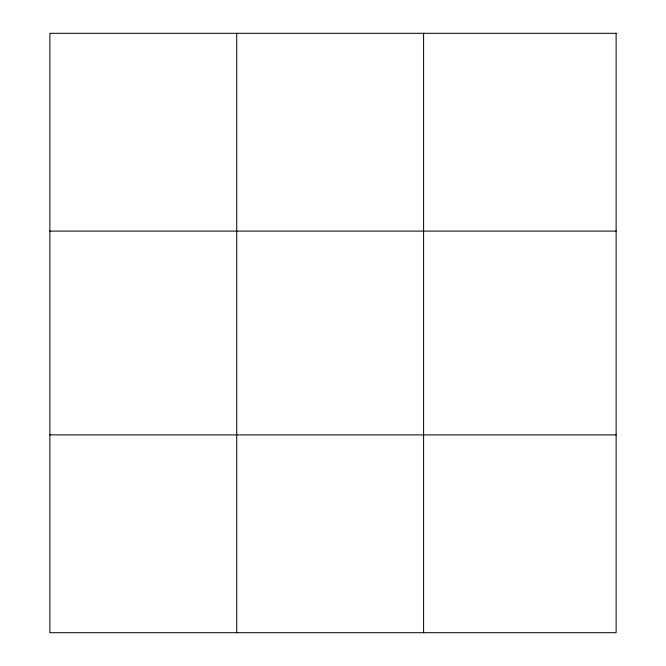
<?xml version="1.0" encoding="UTF-8"?>
<svg xmlns="http://www.w3.org/2000/svg" width="666" height="666" viewBox="0 0 666 666"><rect width="100%" height="100%" fill="white"/><g stroke="black" fill="none" stroke-linecap="round" stroke-linejoin="round"><path stroke-width="1" d="M236.738 33.3L236.738 632.7M423.601 33.3L423.601 632.7M49.875 231.102L616.125 231.102M49.875 434.898L616.125 434.898M616.125 33.3L616.125 632.7L49.875 632.7L49.875 33.3L616.125 33.3"/></g></svg>
